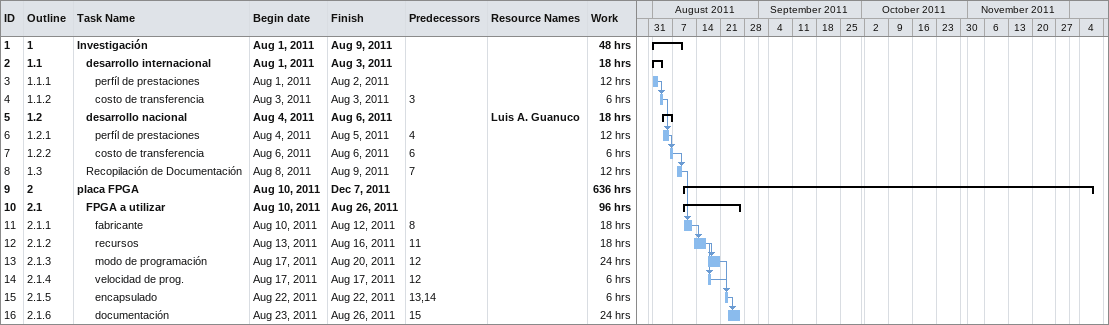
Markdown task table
| ID | WBS | Task | Start | Finish | Predecessors | Resources | Work (h) |
|---|---|---|---|---|---|---|---|
| 1 | 1 | **Investigación** | 2011-08-01 | 2011-08-09 |  |  | 48 |
| 2 | 1.1 | **desarrollo internacional** | 2011-08-01 | 2011-08-03 |  |  | 18 |
| 3 | 1.1.1 | perfíl de prestaciones | 2011-08-01 | 2011-08-02 |  |  | 12 |
| 4 | 1.1.2 | costo de transferencia | 2011-08-03 | 2011-08-03 | 3 |  | 6 |
| 5 | 1.2 | **desarrollo nacional** | 2011-08-04 | 2011-08-06 |  | Luis A. Guanuco | 18 |
| 6 | 1.2.1 | perfíl de prestaciones | 2011-08-04 | 2011-08-05 | 4 |  | 12 |
| 7 | 1.2.2 | costo de transferencia | 2011-08-06 | 2011-08-06 | 6 |  | 6 |
| 8 | 1.3 | Recopilación de Documentación | 2011-08-08 | 2011-08-09 | 7 |  | 12 |
| 9 | 2 | **placa FPGA** | 2011-08-10 | 2011-12-07 |  |  | 636 |
| 10 | 2.1 | **FPGA a utilizar** | 2011-08-10 | 2011-08-26 |  |  | 96 |
| 11 | 2.1.1 | fabricante | 2011-08-10 | 2011-08-12 | 8 |  | 18 |
| 12 | 2.1.2 | recursos | 2011-08-13 | 2011-08-16 | 11 |  | 18 |
| 13 | 2.1.3 | modo de programación | 2011-08-17 | 2011-08-20 | 12 |  | 24 |
| 14 | 2.1.4 | velocidad de prog. | 2011-08-17 | 2011-08-17 | 12 |  | 6 |
| 15 | 2.1.5 | encapsulado | 2011-08-22 | 2011-08-22 | 13, 14 |  | 6 |
| 16 | 2.1.6 | documentación | 2011-08-23 | 2011-08-26 | 15 |  | 24 |
